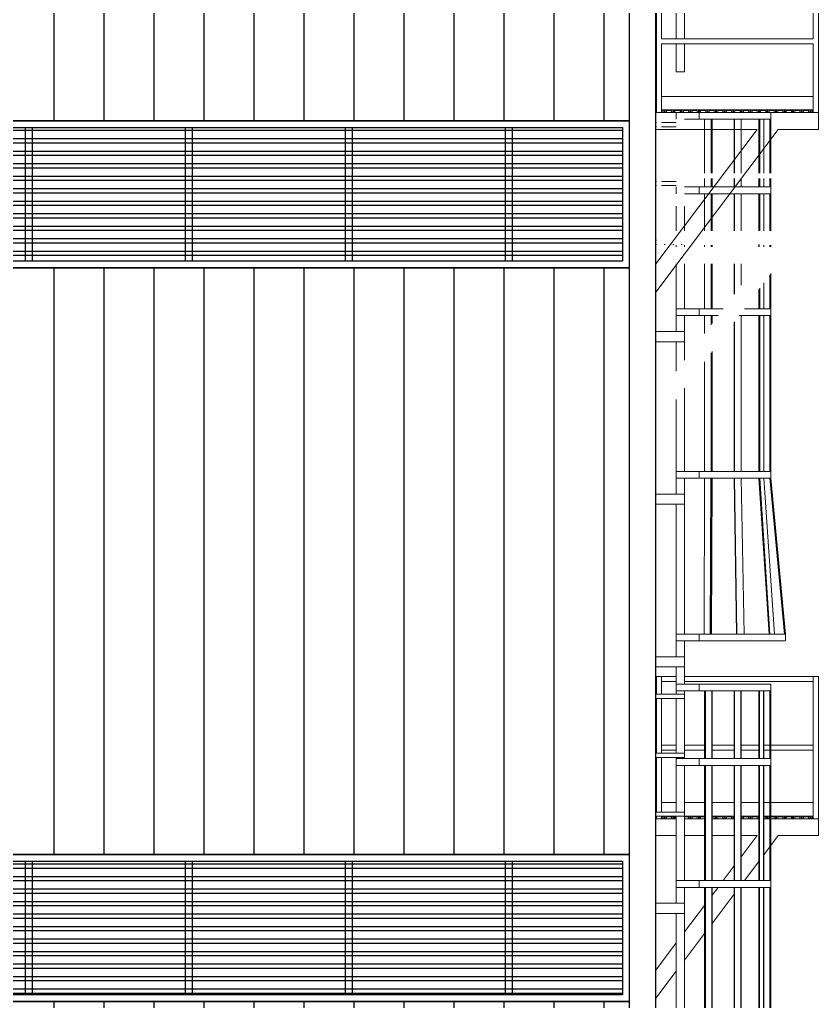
# Model space of a CAD drawing. Header units: inches. Extents: x 315041 to 662841, y -45540 to -35018.
# Drawn here: x 332387.4 to 332447.2, y -35823.4 to -35749.8 of the extents above; entities that cross this region are included whole.
import ezdxf

# ---------------------------------------------------------------- set-up
doc = ezdxf.new("R2010")
doc.units = ezdxf.units.IN
doc.header["$MEASUREMENT"] = 0
doc.layers.add('AZNB-BN-TL-A- X- POWDER SECTION 1 2 3$0$Q-SPCQ', color=91, linetype='Continuous', lineweight=9)
doc.layers.add('AZNB-BN-TL-A- X- POWDER SECTION 1 2 3$0$TL- LOUVER', color=40, linetype='Continuous', lineweight=15)
doc.layers.add('flashing', color=6, linetype='Continuous')
doc.layers.add('ROOFING', color=4, linetype='Continuous')
pattern_1 = [(90, (7587.43, 1639.9074), (-3.75, 7e-16), [])]

# ---------------------------------------------------------------- blocks, each defined once
blk = doc.blocks.new('AZNB-BN-TL-A- X- POWDER SECTION 1 2 3$0$Ladder-Precision_Ladders-Fixed_Ladder_With_Cage_and_Rest_Platform - Fixed Ladder With Cage_ Walk-Thru _ Rest Platform-3366971-Section 59')
at = {"layer": 'AZNB-BN-TL-A- X- POWDER SECTION 1 2 3$0$Q-SPCQ', "color": 8}
for p, q in [((107576.9, 14198.5), (107749.7, 14198.5)), ((107576.9, 14147.7), (107576.9, 14198.5)), ((107749.7, 14147.7), (107576.9, 14147.7)), ((107577.9, 14122.3), (107577.9, 14147.7)), ((107640.4, 14122.3), (107640.4, 14147.7)), ((107749.7, 14198.5), (108287.1, 14198.5)), ((107749.7, 14147.7), (107749.7, 14198.5)), ((107796.5, 14147.7), (107749.7, 14147.7)), ((107790.3, 13639.7), (107790.3, 14147.7)), ((107792, 14147.7), (107792, 13639.7)), ((107796.9, 14147.7), (107808, 14147.7)), ((107796.9, 14147.7), (107796.9, 13639.7)), ((107812.7, 14147.7), (107808, 14147.7)), ((107812.7, 14147.7), (107845.8, 14147.7)), ((108015.5, 14147.7), (107845.5, 14147.7)), ((107845.8, 13639.7), (107845.8, 14147.7)), ((107847.4, 14147.7), (107847.4, 13639.7)), ((108013.1, 13639.7), (108013.1, 14147.7)), ((108015.3, 14147.7), (108063.7, 14147.7)), ((108015.3, 14147.7), (108015.3, 13639.7)), ((108063.7, 13639.7), (108063.7, 14147.7)), ((108201.9, 14147.7), (108063.8, 14147.7)), ((108064, 14147.7), (108064, 13639.7)), ((108196.8, 13639.7), (108196.8, 14147.7)), ((108200.8, 14147.7), (108202, 14147.7)), ((108202, 14147.7), (108217.7, 14147.7)), ((108202, 14147.7), (108202, 13639.7)), ((108219.1, 14147.7), (108217.8, 14147.7)), ((108219.2, 14147.7), (108231.9, 14147.7)), ((108231.9, 13639.7), (108231.9, 14147.7)), ((108287.1, 14147.7), (108233.1, 14147.7)), ((108235.6, 14147.7), (108235.6, 13639.7)), ((108280.8, 13639.7), (108280.8, 14147.7)), ((108287.2, 14147.7), (108288.6, 14147.7)), ((108287.2, 14147.7), (108287.2, 13639.7)), ((108288.5, 14147.7), (108288.5, 14198.5)), ((108288.6, 13639.7), (108288.6, 14147.7)), ((107640.4, 14122.3), (107424.5, 14122.3)), ((107424.5, 14090.5), (107640.4, 14090.5)), ((107577.9, 13680.9), (107577.9, 14090.5)), ((107640.4, 14090.5), (107640.4, 14122.3)), ((107640.4, 13680.9), (107640.4, 14090.5)), ((107640.4, 13680.9), (107424.5, 13680.9)), ((107424.5, 13649.2), (107640.4, 13649.2)), ((107576.9, 13639.7), (107749.7, 13639.7)), ((107576.9, 13588.9), (107576.9, 13639.7)), ((107577.9, 13639.7), (107577.9, 13649.2)), ((107640.4, 13649.2), (107640.4, 13680.9)), ((107640.4, 13639.7), (107640.4, 13649.2)), ((107749.7, 13639.7), (107796.5, 13639.7)), ((107749.7, 13588.9), (107749.7, 13639.7)), ((107808, 13639.7), (107796.9, 13639.7)), ((107808, 13639.7), (107812.7, 13639.7)), ((107845.8, 13639.7), (107812.7, 13639.7)), ((107845.5, 13639.7), (108015.5, 13639.7)), ((108063.7, 13639.7), (108015.3, 13639.7)), ((108063.8, 13639.7), (108201.9, 13639.7)), ((108202, 13639.7), (108200.8, 13639.7)), ((108217.7, 13639.7), (108202, 13639.7)), ((108217.8, 13639.7), (108219.1, 13639.7)), ((108231.9, 13639.7), (108219.2, 13639.7)), ((108233.1, 13639.7), (108287.1, 13639.7)), ((108288.6, 13639.7), (108287.2, 13639.7)), ((108288.5, 13588.9), (108288.5, 13639.7)), ((107749.7, 13588.9), (107576.9, 13588.9)), ((107577.9, 13239.6), (107577.9, 13588.9)), ((107640.4, 13239.6), (107640.4, 13588.9)), ((107796.5, 13588.9), (107749.7, 13588.9)), ((107790.3, 12725.3), (107790.3, 13588.9)), ((107792, 13588.9), (107792, 12725.3)), ((107796.9, 13588.9), (107808, 13588.9)), ((107796.9, 13588.9), (107796.9, 12725.3)), ((107812.7, 13588.9), (107808, 13588.9)), ((107812.7, 13588.9), (107845.8, 13588.9)), ((108015.5, 13588.9), (107845.5, 13588.9)), ((107845.8, 12725.3), (107845.8, 13588.9)), ((107847.4, 13588.9), (107847.4, 12725.3)), ((108013.1, 12725.3), (108013.1, 13588.9)), ((108015.3, 13588.9), (108063.7, 13588.9)), ((108015.3, 13588.9), (108015.3, 12725.3)), ((108063.7, 12725.3), (108063.7, 13588.9)), ((108201.9, 13588.9), (108063.8, 13588.9)), ((108064, 13588.9), (108064, 12725.3)), ((108196.8, 12725.3), (108196.8, 13588.9)), ((108200.8, 13588.9), (108202, 13588.9)), ((108202, 13588.9), (108217.7, 13588.9)), ((108202, 13588.9), (108202, 12725.3)), ((108219.1, 13588.9), (108217.8, 13588.9)), ((108219.2, 13588.9), (108231.9, 13588.9)), ((108231.9, 12725.3), (108231.9, 13588.9)), ((108287.1, 13588.9), (108233.1, 13588.9)), ((108235.6, 13588.9), (108235.6, 12725.3)), ((108280.8, 12725.3), (108280.8, 13588.9)), ((108287.2, 13588.9), (108288.6, 13588.9)), ((108287.2, 13588.9), (108287.2, 12725.3)), ((108288.6, 12725.3), (108288.6, 13588.9)), ((107640.4, 13239.6), (107424.5, 13239.6)), ((107424.5, 13207.9), (107640.4, 13207.9)), ((107577.9, 12725.3), (107577.9, 13207.9)), ((107640.4, 13207.9), (107640.4, 13239.6)), ((107640.4, 12725.3), (107640.4, 13207.9)), ((107576.9, 12725.3), (107749.7, 12725.3)), ((107576.9, 12674.5), (107576.9, 12725.3)), ((107749.7, 12674.5), (107576.9, 12674.5)), ((107577.9, 12555.5), (107577.9, 12674.5)), ((107640.4, 12555.5), (107640.4, 12674.5)), ((107749.7, 12725.3), (107796.5, 12725.3)), ((107749.7, 12674.5), (107749.7, 12725.3)), ((107796.5, 12674.5), (107749.7, 12674.5)), ((107790.3, 11506.1), (107790.3, 12674.5)), ((107792, 12674.5), (107792, 11506.1)), ((107808, 12725.3), (107796.9, 12725.3)), ((107796.9, 12674.5), (107808, 12674.5)), ((107796.9, 12674.5), (107796.9, 11506.1)), ((107808, 12725.3), (107812.7, 12725.3)), ((107812.7, 12674.5), (107808, 12674.5)), ((107845.8, 12725.3), (107812.7, 12725.3)), ((107812.7, 12674.5), (107845.8, 12674.5)), ((107845.5, 12725.3), (108015.5, 12725.3)), ((108015.5, 12674.5), (107845.5, 12674.5)), ((107845.8, 11506.1), (107845.8, 12674.5)), ((107847.4, 12674.5), (107847.4, 11506.1)), ((108013.1, 11506.1), (108013.1, 12674.5)), ((108063.7, 12725.3), (108015.3, 12725.3)), ((108015.3, 12674.5), (108063.7, 12674.5)), ((108015.3, 12674.5), (108015.3, 11506.1)), ((108063.7, 11506.1), (108063.7, 12674.5)), ((108063.8, 12725.3), (108201.9, 12725.3)), ((108201.9, 12674.5), (108063.8, 12674.5)), ((108064, 12674.5), (108064, 11506.1)), ((108196.8, 11506.1), (108196.8, 12674.5)), ((108202, 12725.3), (108200.8, 12725.3)), ((108200.8, 12674.5), (108202, 12674.5)), ((108217.7, 12725.3), (108202, 12725.3)), ((108202, 12674.5), (108217.7, 12674.5)), ((108202, 12674.5), (108202, 11506.1)), ((108217.8, 12725.3), (108219.1, 12725.3)), ((108219.1, 12674.5), (108217.8, 12674.5)), ((108231.9, 12725.3), (108219.2, 12725.3)), ((108219.2, 12674.5), (108231.9, 12674.5)), ((108231.9, 11506.1), (108231.9, 12674.5)), ((108233.1, 12725.3), (108287.1, 12725.3)), ((108287.1, 12674.5), (108233.1, 12674.5)), ((108235.6, 12674.5), (108235.6, 11506.1)), ((108280.8, 11506.1), (108280.8, 12674.5)), ((108288.6, 12725.3), (108287.2, 12725.3)), ((108287.2, 12674.5), (108288.6, 12674.5)), ((108287.2, 12674.5), (108287.2, 11506.1)), ((108288.5, 12674.5), (108288.5, 12725.3)), ((108288.6, 11506.1), (108288.6, 12674.5)), ((107424.5, 12555.5), (107640.4, 12555.5)), ((107640.4, 12479.3), (107640.4, 12555.5)), ((107640.4, 12479.3), (107424.5, 12479.3)), ((107577.9, 11506.1), (107577.9, 12479.3)), ((107640.4, 11506.1), (107640.4, 12479.3)), ((107576.9, 11506.1), (107749.7, 11506.1)), ((107576.9, 11455.3), (107576.9, 11506.1)), ((107749.7, 11506.1), (107796.5, 11506.1)), ((107749.7, 11455.3), (107749.7, 11506.1)), ((107808, 11506.1), (107796.9, 11506.1)), ((107808, 11506.1), (107812.7, 11506.1)), ((107845.8, 11506.1), (107812.7, 11506.1)), ((107845.5, 11506.1), (108015.5, 11506.1)), ((108063.7, 11506.1), (108015.3, 11506.1)), ((108063.8, 11506.1), (108201.9, 11506.1)), ((108202, 11506.1), (108200.8, 11506.1)), ((108217.7, 11506.1), (108202, 11506.1)), ((108217.8, 11506.1), (108219.1, 11506.1)), ((108231.9, 11506.1), (108219.2, 11506.1)), ((108233.1, 11506.1), (108287.1, 11506.1)), ((108288.6, 11506.1), (108287.2, 11506.1)), ((108288.5, 11455.3), (108288.5, 11506.1)), ((107749.7, 11455.3), (107576.9, 11455.3)), ((107577.9, 11336.3), (107577.9, 11455.3)), ((107640.4, 11336.3), (107640.4, 11455.3)), ((107796.5, 11455.3), (107749.7, 11455.3)), ((107788, 10286.8), (107790.3, 11455.3)), ((107792, 11455.3), (107789.7, 10286.8)), ((107794.4, 10286.8), (107796.9, 11455.3)), ((107796.9, 11455.3), (107804.5, 11455.3)), ((107813.4, 11455.3), (107804.4, 11455.3)), ((107813.5, 11455.3), (107845.8, 11455.3)), ((107840.9, 10286.8), (107845.8, 11455.3)), ((107842.7, 10286.8), (107847.4, 11455.3)), ((108015.5, 11455.3), (107845.5, 11455.3)), ((108031.4, 10286.8), (108013.1, 11455.3)), ((108033.9, 10286.8), (108015.3, 11455.3)), ((108015.3, 11455.3), (108063.7, 11455.3)), ((108063.7, 11455.3), (108087.1, 10286.8)), ((108201.9, 11455.3), (108063.8, 11455.3)), ((108087.9, 10286.8), (108064, 11455.3)), ((108273.8, 10286.8), (108196.8, 11455.3)), ((108200.8, 11455.3), (108202, 11455.3)), ((108202, 11455.3), (108217.7, 11455.3)), ((108279.3, 10286.8), (108202, 11455.3)), ((108219.1, 11455.3), (108217.8, 11455.3)), ((108219.2, 11455.3), (108231.9, 11455.3)), ((108231.9, 11455.3), (108313, 10286.8)), ((108287.1, 11455.3), (108233.1, 11455.3)), ((108316.1, 10286.8), (108235.7, 11455.3)), ((108388.9, 10286.8), (108280.7, 11455.3)), ((108287.2, 11455.3), (108288.6, 11455.3)), ((108394.9, 10286.8), (108287.2, 11455.3)), ((108288.6, 11455.3), (108396.5, 10286.8)), ((107424.5, 11336.3), (107640.4, 11336.3)), ((107640.4, 11260.1), (107640.4, 11336.3)), ((107640.4, 11260.1), (107424.5, 11260.1)), ((107577.9, 10286.8), (107577.9, 11260.1)), ((107640.4, 10286.8), (107640.4, 11260.1)), ((108029.1, 10432.9), (108031.3, 10286.8)), ((107576.9, 10286.8), (107749.1, 10286.8)), ((107576.9, 10236.1), (107576.9, 10286.8)), ((107749.1, 10236.1), (107576.9, 10236.1)), ((107577.9, 10117.1), (107577.9, 10236.1)), ((107640.4, 10117.1), (107640.4, 10236.1)), ((107749.1, 10286.8), (107793.8, 10286.8)), ((107749.1, 10236.1), (107749.1, 10286.8)), ((108394.9, 10236.1), (107749.1, 10236.1)), ((107807.3, 10286.8), (107794.4, 10286.8)), ((107807.3, 10286.8), (107811.8, 10286.8)), ((107840.9, 10286.8), (107811.8, 10286.8)), ((107840.3, 10286.8), (108034, 10286.8)), ((108087.1, 10286.8), (108033.9, 10286.8)), ((108087.2, 10286.8), (108279.7, 10286.8)), ((108313, 10286.8), (108279.3, 10286.8)), ((108313.7, 10286.8), (108394.9, 10286.8)), ((108396.5, 10286.8), (108394.9, 10286.8)), ((108396.5, 10236.1), (108396.5, 10286.8)), ((107424.5, 10117.1), (107640.4, 10117.1)), ((107640.4, 10040.9), (107640.4, 10117.1)), ((107640.4, 10040.9), (107424.5, 10040.9)), ((107577.9, 9969.9), (107577.9, 10040.9)), ((107640.4, 9969.9), (107640.4, 10040.9)), ((107430.9, 9969.9), (108643.7, 9969.9)), ((107430.9, 9969.9), (107430.9, 8903.1)), ((108643.7, 9969.9), (108643.7, 8903.1)), ((107469, 9931.8), (108605.6, 9931.8)), ((107469, 9455.5), (107469, 9931.8)), ((107577.9, 9455.5), (107577.9, 9931.8)), ((107640.4, 9455.5), (107640.4, 9931.8)), ((108605.6, 9455.5), (108605.6, 9931.8)), ((108605.6, 9455.5), (107469, 9455.5)), ((107469, 9417.4), (108605.6, 9417.4)), ((107469, 8903.1), (107469, 9417.4)), ((107577.9, 9207.9), (107577.9, 9417.4)), ((107640.4, 9207.9), (107640.4, 9417.4)), ((108605.6, 8903.1), (108605.6, 9417.4)), ((107640.4, 9207.9), (107577.9, 9207.9)), ((108605.6, 9023.7), (107469, 9023.7)), ((107469, 8922.1), (107495.1, 8922.1)), ((107469, 8917.3), (107478.5, 8917.3)), ((107478.5, 8917.3), (107478.5, 8903.1)), ((107488, 8903.1), (107488, 8922.1)), ((107552.2, 8922.1), (107495.1, 8922.1)), ((107495.1, 8922.1), (107495.1, 8903.1)), ((107504.6, 8903.1), (107504.6, 8917.3)), ((107504.6, 8917.3), (107542.7, 8917.3)), ((107542.7, 8917.3), (107542.7, 8903.1)), ((107552.2, 8903.1), (107552.2, 8922.1)), ((107552.2, 8922.1), (107559.3, 8922.1)), ((107616.4, 8922.1), (107559.3, 8922.1)), ((107559.3, 8922.1), (107559.3, 8903.1)), ((107568.8, 8903.1), (107568.8, 8917.3)), ((107568.8, 8917.3), (107606.9, 8917.3)), ((107606.9, 8917.3), (107606.9, 8903.1)), ((107616.4, 8903.1), (107616.4, 8922.1)), ((107616.4, 8922.1), (107623.5, 8922.1)), ((107680.7, 8922.1), (107623.5, 8922.1)), ((107623.5, 8922.1), (107623.5, 8903.1)), ((107633, 8903.1), (107633, 8917.3)), ((107633, 8917.3), (107671.1, 8917.3)), ((107671.1, 8917.3), (107671.1, 8903.1)), ((107680.7, 8903.1), (107680.7, 8922.1)), ((107680.7, 8922.1), (107687.7, 8922.1)), ((107744.9, 8922.1), (107687.7, 8922.1)), ((107687.7, 8922.1), (107687.7, 8903.1)), ((107697.2, 8903.1), (107697.2, 8917.3)), ((107697.2, 8917.3), (107735.3, 8917.3)), ((107735.3, 8917.3), (107735.3, 8903.1)), ((107744.9, 8903.1), (107744.9, 8922.1)), ((107744.9, 8922.1), (107751.9, 8922.1)), ((107809.1, 8922.1), (107751.9, 8922.1)), ((107751.9, 8922.1), (107751.9, 8903.1)), ((107761.4, 8903.1), (107761.4, 8917.3)), ((107761.4, 8917.3), (107799.5, 8917.3)), ((107799.5, 8917.3), (107799.5, 8903.1)), ((107809.1, 8903.1), (107809.1, 8922.1)), ((107809.1, 8922.1), (107816.1, 8922.1)), ((107873.3, 8922.1), (107816.1, 8922.1)), ((107816.1, 8922.1), (107816.1, 8903.1)), ((107825.6, 8903.1), (107825.6, 8917.3)), ((107825.6, 8917.3), (107863.7, 8917.3)), ((107863.7, 8917.3), (107863.7, 8903.1)), ((107873.3, 8903.1), (107873.3, 8922.1)), ((107873.3, 8922.1), (107880.3, 8922.1)), ((107937.5, 8922.1), (107880.3, 8922.1)), ((107880.3, 8922.1), (107880.3, 8903.1)), ((107889.8, 8903.1), (107889.8, 8917.3)), ((107889.8, 8917.3), (107927.9, 8917.3)), ((107927.9, 8917.3), (107927.9, 8903.1)), ((107937.5, 8903.1), (107937.5, 8922.1)), ((107937.5, 8922.1), (107944.5, 8922.1)), ((108001.7, 8922.1), (107944.5, 8922.1)), ((107944.5, 8922.1), (107944.5, 8903.1)), ((107954.1, 8903.1), (107954.1, 8917.3)), ((107954.1, 8917.3), (107992.2, 8917.3)), ((107992.2, 8917.3), (107992.2, 8903.1)), ((108001.7, 8903.1), (108001.7, 8922.1)), ((108001.7, 8922.1), (108008.7, 8922.1)), ((108065.9, 8922.1), (108008.7, 8922.1)), ((108008.7, 8922.1), (108008.7, 8903.1)), ((108018.3, 8903.1), (108018.3, 8917.3)), ((108018.3, 8917.3), (108056.4, 8917.3)), ((108056.4, 8917.3), (108056.4, 8903.1)), ((108065.9, 8903.1), (108065.9, 8922.1)), ((108065.9, 8922.1), (108072.9, 8922.1)), ((108130.1, 8922.1), (108072.9, 8922.1)), ((108072.9, 8922.1), (108072.9, 8903.1)), ((108082.5, 8903.1), (108082.5, 8917.3)), ((108082.5, 8917.3), (108120.6, 8917.3)), ((108120.6, 8917.3), (108120.6, 8903.1)), ((108130.1, 8903.1), (108130.1, 8922.1)), ((108130.1, 8922.1), (108137.1, 8922.1)), ((108194.3, 8922.1), (108137.1, 8922.1)), ((108137.1, 8922.1), (108137.1, 8903.1)), ((108146.7, 8903.1), (108146.7, 8917.3)), ((108146.7, 8917.3), (108184.8, 8917.3)), ((108184.8, 8917.3), (108184.8, 8903.1)), ((108194.3, 8903.1), (108194.3, 8922.1)), ((108194.3, 8922.1), (108201.4, 8922.1)), ((108258.5, 8922.1), (108201.4, 8922.1)), ((108201.4, 8922.1), (108201.4, 8903.1)), ((108210.9, 8903.1), (108210.9, 8917.3)), ((108210.9, 8917.3), (108249, 8917.3)), ((108249, 8917.3), (108249, 8903.1)), ((108258.5, 8903.1), (108258.5, 8922.1)), ((108258.5, 8922.1), (108265.6, 8922.1)), ((108322.7, 8922.1), (108265.6, 8922.1)), ((108265.6, 8922.1), (108265.6, 8903.1)), ((108275.1, 8903.1), (108275.1, 8917.3)), ((108275.1, 8917.3), (108313.2, 8917.3)), ((108313.2, 8917.3), (108313.2, 8903.1)), ((108322.7, 8903.1), (108322.7, 8922.1)), ((108322.7, 8922.1), (108329.8, 8922.1)), ((108386.9, 8922.1), (108329.8, 8922.1)), ((108329.8, 8922.1), (108329.8, 8903.1)), ((108339.3, 8903.1), (108339.3, 8917.3)), ((108339.3, 8917.3), (108377.4, 8917.3)), ((108377.4, 8917.3), (108377.4, 8903.1)), ((108386.9, 8903.1), (108386.9, 8922.1)), ((108386.9, 8922.1), (108394, 8922.1)), ((108451.1, 8922.1), (108394, 8922.1)), ((108394, 8922.1), (108394, 8903.1)), ((108403.5, 8903.1), (108403.5, 8917.3)), ((108403.5, 8917.3), (108441.6, 8917.3)), ((108441.6, 8917.3), (108441.6, 8903.1)), ((108451.1, 8903.1), (108451.1, 8922.1)), ((108451.1, 8922.1), (108458.2, 8922.1)), ((108515.3, 8922.1), (108458.2, 8922.1)), ((108458.2, 8922.1), (108458.2, 8903.1)), ((108467.7, 8903.1), (108467.7, 8917.3)), ((108467.7, 8917.3), (108505.8, 8917.3)), ((108505.8, 8917.3), (108505.8, 8903.1)), ((108515.3, 8903.1), (108515.3, 8922.1)), ((108515.3, 8922.1), (108522.4, 8922.1)), ((108579.5, 8922.1), (108522.4, 8922.1)), ((108522.4, 8922.1), (108522.4, 8903.1)), ((108531.9, 8903.1), (108531.9, 8917.3)), ((108531.9, 8917.3), (108570, 8917.3)), ((108570, 8917.3), (108570, 8903.1)), ((108579.5, 8903.1), (108579.5, 8922.1)), ((108579.5, 8922.1), (108605.6, 8922.1)), ((108586.6, 8922.1), (108586.6, 8903.1)), ((108596.1, 8903.1), (108596.1, 8917.3)), ((108596.1, 8917.3), (108605.6, 8917.3)), ((108643.7, 8903.1), (107424.5, 8903.1)), ((107469, 8903.1), (107430.9, 8903.1)), ((107495.1, 8903.1), (107504.6, 8903.1)), ((107542.7, 8903.1), (107552.2, 8903.1)), ((107559.3, 8903.1), (107568.8, 8903.1)), ((107606.9, 8903.1), (107616.4, 8903.1)), ((107623.5, 8903.1), (107633, 8903.1)), ((107671.1, 8903.1), (107680.7, 8903.1)), ((107687.7, 8903.1), (107697.2, 8903.1)), ((107735.3, 8903.1), (107744.9, 8903.1)), ((107751.9, 8903.1), (107761.4, 8903.1)), ((107799.5, 8903.1), (107809.1, 8903.1)), ((107816.1, 8903.1), (107825.6, 8903.1)), ((107863.7, 8903.1), (107873.3, 8903.1)), ((107880.3, 8903.1), (107889.8, 8903.1)), ((107927.9, 8903.1), (107937.5, 8903.1)), ((107944.5, 8903.1), (107954.1, 8903.1)), ((107992.2, 8903.1), (108001.7, 8903.1)), ((108008.7, 8903.1), (108018.3, 8903.1)), ((108056.4, 8903.1), (108065.9, 8903.1)), ((108072.9, 8903.1), (108082.5, 8903.1)), ((108120.6, 8903.1), (108130.1, 8903.1)), ((108137.1, 8903.1), (108146.7, 8903.1)), ((108184.8, 8903.1), (108194.3, 8903.1)), ((108201.4, 8903.1), (108210.9, 8903.1)), ((108249, 8903.1), (108258.5, 8903.1)), ((108265.6, 8903.1), (108275.1, 8903.1)), ((108313.2, 8903.1), (108322.7, 8903.1)), ((108329.8, 8903.1), (108339.3, 8903.1)), ((108377.4, 8903.1), (108386.9, 8903.1)), ((108394, 8903.1), (108403.5, 8903.1)), ((108441.6, 8903.1), (108451.1, 8903.1)), ((108458.2, 8903.1), (108467.7, 8903.1)), ((108505.8, 8903.1), (108515.3, 8903.1)), ((108522.4, 8903.1), (108531.9, 8903.1)), ((108570, 8903.1), (108579.5, 8903.1)), ((108643.7, 8903.1), (108605.6, 8903.1)), ((108643.7, 8776.1), (108643.7, 8903.1)), ((107424.5, 8776.1), (108184.2, 8776.1)), ((108184.2, 8776.1), (107424.5, 7767.9)), ((107424.5, 7556.9), (108343.3, 8776.1)), ((108343.3, 8776.1), (108643.7, 8776.1))]:
    blk.add_line(p, q, dxfattribs=at)
blk = doc.blocks.new('AZNB-BN-TL-A- X- POWDER SECTION 1 2 3$0$Ladder-Precision_Ladders-Fixed_Ladder_With_Cage_and_Rest_Platform - Fixed Ladder With Cage_ Walk-Thru _ Rest Platform-3367828-Section 59')
at = {"layer": 'AZNB-BN-TL-A- X- POWDER SECTION 1 2 3$0$Q-SPCQ', "color": 8}
for p, q in [((107576.9, 18484.8), (107576.9, 18434)), ((107640.4, 18484.8), (107749.7, 18484.8)), ((107749.7, 18484.8), (108287.1, 18484.8)), ((107749.7, 18434), (107749.7, 18484.8)), ((108288.5, 18434), (108288.5, 18484.8)), ((107430.9, 18408.6), (107424.5, 18408.6)), ((107577.9, 18408.6), (107469, 18408.6)), ((107749.7, 18434), (107640.4, 18434)), ((107789.9, 18434), (107749.7, 18434)), ((107790.3, 18434), (107808.7, 18434)), ((107790.3, 18434), (107790.3, 18028.2)), ((107810.5, 18434), (107808.7, 18434)), ((107811.5, 18434), (107839.1, 18434)), ((108016.2, 18434), (107838.8, 18434)), ((107839.1, 18028.2), (107839.1, 18434)), ((107840.7, 18434), (107840.7, 18028.2)), ((107847.4, 18028.2), (107847.4, 18434)), ((108013.1, 18434), (108013.1, 18028.2)), ((108013.8, 18028.2), (108013.8, 18434)), ((108016, 18434), (108064, 18434)), ((108016, 18434), (108016, 18028.2)), ((108064, 18028.2), (108064, 18434)), ((108207.2, 18434), (108064.1, 18434)), ((108196.8, 18434), (108196.8, 18028.2)), ((108201, 18028.2), (108201, 18434)), ((108206.2, 18434), (108218.9, 18434)), ((108206.2, 18434), (108206.2, 18028.2)), ((108219.2, 18434), (108235.6, 18434)), ((108235.6, 18028.2), (108235.6, 18434)), ((108287.1, 18434), (108236.8, 18434)), ((108280.8, 18434), (108280.8, 18028.2)), ((108281.7, 18028.2), (108281.7, 18434)), ((108288.1, 18434), (108288.6, 18434)), ((108288.1, 18434), (108288.1, 18028.2)), ((108288.6, 18028.2), (108288.6, 18434)), ((107424.5, 18376.9), (107430.9, 18376.9)), ((107469, 18376.9), (107577.9, 18376.9)), ((107430.9, 17967.3), (107424.5, 17967.3)), ((107577.9, 17967.3), (107469, 17967.3)), ((107790.3, 17990.1), (107790.3, 17926)), ((107839.1, 17926), (107839.1, 17990.1)), ((107840.7, 17990.1), (107840.7, 17926)), ((107847.4, 17926), (107847.4, 17990.1)), ((108013.1, 17990.1), (108013.1, 17926)), ((108013.8, 17926), (108013.8, 17990.1)), ((108016, 17990.1), (108016, 17926)), ((108064, 17926), (108064, 17990.1)), ((108196.8, 17990.1), (108196.8, 17926)), ((108201, 17926), (108201, 17990.1)), ((108206.2, 17990.1), (108206.2, 17926)), ((108235.6, 17926), (108235.6, 17990.1)), ((108280.8, 17990.1), (108280.8, 17926)), ((108281.7, 17926), (108281.7, 17990.1)), ((108288.1, 17990.1), (108288.1, 17926)), ((108288.6, 17926), (108288.6, 17990.1)), ((107424.5, 17935.5), (107430.9, 17935.5)), ((107469, 17935.5), (107577.9, 17935.5)), ((107576.9, 17926), (107576.9, 17875.2)), ((107640.4, 17926), (107749.7, 17926)), ((107749.7, 17926), (107789.9, 17926)), ((107749.7, 17875.2), (107749.7, 17926)), ((107808.7, 17926), (107790.3, 17926)), ((107808.7, 17926), (107810.5, 17926)), ((107839.1, 17926), (107811.5, 17926)), ((107838.8, 17926), (108016.2, 17926)), ((108064, 17926), (108016, 17926)), ((108064.1, 17926), (108207.2, 17926)), ((108218.9, 17926), (108206.2, 17926)), ((108235.6, 17926), (108219.2, 17926)), ((108236.8, 17926), (108287.1, 17926)), ((108288.6, 17926), (108288.1, 17926)), ((108288.5, 17875.2), (108288.5, 17926)), ((107749.7, 17875.2), (107640.4, 17875.2)), ((107789.9, 17875.2), (107749.7, 17875.2)), ((107790.3, 17875.2), (107808.7, 17875.2)), ((107790.3, 17875.2), (107790.3, 17596.4)), ((107810.5, 17875.2), (107808.7, 17875.2)), ((107811.5, 17875.2), (107839.1, 17875.2)), ((108016.2, 17875.2), (107838.8, 17875.2)), ((107839.1, 17596.4), (107839.1, 17875.2)), ((107840.7, 17875.2), (107840.7, 17596.4)), ((107847.4, 17596.4), (107847.4, 17875.2)), ((108013.1, 17875.2), (108013.1, 17596.4)), ((108013.8, 17596.4), (108013.8, 17875.2)), ((108016, 17875.2), (108064, 17875.2)), ((108016, 17875.2), (108016, 17596.4)), ((108064, 17596.4), (108064, 17875.2)), ((108207.2, 17875.2), (108064.1, 17875.2)), ((108196.8, 17875.2), (108196.8, 17596.4)), ((108201, 17596.4), (108201, 17875.2)), ((108206.2, 17875.2), (108218.9, 17875.2)), ((108206.2, 17875.2), (108206.2, 17596.4)), ((108219.2, 17875.2), (108235.6, 17875.2)), ((108235.6, 17596.4), (108235.6, 17875.2)), ((108287.1, 17875.2), (108236.8, 17875.2)), ((108280.8, 17875.2), (108280.8, 17596.4)), ((108281.7, 17596.4), (108281.7, 17875.2)), ((108288.1, 17875.2), (108288.6, 17875.2)), ((108288.1, 17875.2), (108288.1, 17596.4)), ((108288.6, 17596.4), (108288.6, 17875.2)), ((107577.9, 17780.6), (107577.9, 17596.4)), ((107640.4, 17780.6), (107640.4, 17596.4)), ((107430.9, 17526), (107424.5, 17526)), ((107424.5, 17494.2), (107430.9, 17494.2)), ((107488, 17494.2), (107495.1, 17494.2)), ((107552.2, 17494.2), (107559.3, 17494.2)), ((107577.9, 17490), (107577.9, 17475.8)), ((107616.4, 17494.2), (107623.5, 17494.2)), ((107640.4, 17490), (107640.4, 17475.8)), ((107790.3, 17490), (107790.3, 17475.8)), ((107839.1, 17475.8), (107839.1, 17490)), ((107840.7, 17490), (107840.7, 17475.8)), ((107847.4, 17475.8), (107847.4, 17490)), ((108196.8, 17494.8), (108196.8, 17475.8)), ((108201, 17475.8), (108201, 17494.8)), ((108235.6, 17475.8), (108235.6, 17490)), ((108280.8, 17490), (108280.8, 17475.8)), ((108281.7, 17475.8), (108281.7, 17490)), ((108288.1, 17490), (108288.1, 17475.8)), ((108288.6, 17475.8), (108288.6, 17490)), ((107577.9, 17348.8), (107577.9, 17011.6)), ((107640.4, 17348.8), (107640.4, 17011.6)), ((107790.3, 17348.8), (107790.3, 17011.6)), ((107839.1, 17011.6), (107839.1, 17348.8)), ((107840.7, 17348.8), (107840.7, 17011.6)), ((107847.4, 17011.6), (107847.4, 17348.8)), ((108013.1, 17348.8), (108013.1, 17121.6)), ((108013.8, 17122.6), (108013.8, 17348.8)), ((108016, 17348.8), (108016, 17125.4)), ((108064, 17189.2), (108064, 17348.8)), ((108280.8, 17265.8), (108280.8, 17011.6)), ((108281.7, 17011.6), (108281.7, 17267)), ((108288.1, 17275.6), (108288.1, 17011.6)), ((108288.6, 17011.6), (108288.6, 17276.2)), ((108196.8, 17154.3), (108196.8, 17011.6)), ((108201, 17011.6), (108201, 17160)), ((108206.2, 17166.9), (108206.2, 17011.6)), ((108235.6, 17011.6), (108235.6, 17205.8)), ((107576.9, 17011.6), (107749.7, 17011.6)), ((107576.9, 17011.6), (107576.9, 16960.8)), ((107749.7, 17011.6), (107789.9, 17011.6)), ((107749.7, 17011.6), (107749.7, 16960.8)), ((107808.7, 17011.6), (107790.3, 17011.6)), ((107808.7, 17011.6), (107810.5, 17011.6)), ((107839.1, 17011.6), (107811.5, 17011.6)), ((107838.8, 17011.6), (107930.2, 17011.6)), ((108089.9, 17011.6), (108207.2, 17011.6)), ((108218.9, 17011.6), (108206.2, 17011.6)), ((108235.6, 17011.6), (108219.2, 17011.6)), ((108236.8, 17011.6), (108287.1, 17011.6)), ((108288.6, 17011.6), (108288.1, 17011.6)), ((108288.5, 16960.8), (108288.5, 17011.6)), ((107749.7, 16960.8), (107576.9, 16960.8)), ((107577.9, 16960.8), (107577.9, 16841.8)), ((107640.4, 16960.8), (107640.4, 16841.8)), ((107789.9, 16960.8), (107749.7, 16960.8)), ((107790.3, 16960.8), (107808.7, 16960.8)), ((107790.3, 16960.8), (107790.3, 16826)), ((107810.5, 16960.8), (107808.7, 16960.8)), ((107811.5, 16960.8), (107839.1, 16960.8)), ((107891.9, 16960.8), (107838.8, 16960.8)), ((107839.1, 16890.7), (107839.1, 16960.8)), ((107840.7, 16960.8), (107840.7, 16892.9)), ((107847.4, 16901.8), (107847.4, 16960.8)), ((108051, 16960.8), (108064, 16960.8)), ((108064, 15792.4), (108064, 16960.8)), ((108207.2, 16960.8), (108064.1, 16960.8)), ((108196.8, 16960.8), (108196.8, 15792.4)), ((108201, 15792.4), (108201, 16960.8)), ((108206.2, 16960.8), (108218.9, 16960.8)), ((108206.2, 16960.8), (108206.2, 15792.4)), ((108219.2, 16960.8), (108235.6, 16960.8)), ((108235.6, 15792.4), (108235.6, 16960.8)), ((108287.1, 16960.8), (108236.8, 16960.8)), ((108280.8, 16960.8), (108280.8, 15792.4)), ((108281.7, 15792.4), (108281.7, 16960.8)), ((108288.1, 16960.8), (108288.6, 16960.8)), ((108288.1, 16960.8), (108288.1, 15792.4)), ((108288.6, 15792.4), (108288.6, 16960.8)), ((108013.1, 16910.6), (108013.1, 15792.4)), ((108013.8, 15792.4), (108013.8, 16911.6)), ((108016, 16914.4), (108016, 15792.4)), ((107424.5, 16841.8), (107640.4, 16841.8)), ((107640.4, 16765.6), (107640.4, 16841.8)), ((107640.4, 16765.6), (107424.5, 16765.6)), ((107577.9, 16765.6), (107577.9, 16544.1)), ((107640.4, 16765.6), (107640.4, 16627.1)), ((107839.1, 15792.4), (107839.1, 16679.6)), ((107840.7, 16681.9), (107840.7, 15792.4)), ((107847.4, 15792.4), (107847.4, 16690.8)), ((107790.3, 16615), (107790.3, 15792.4)), ((107640.4, 16416.1), (107640.4, 15792.4)), ((107577.9, 16333.1), (107577.9, 15792.4)), ((107576.9, 15792.4), (107749.7, 15792.4)), ((107576.9, 15792.4), (107576.9, 15741.6)), ((107749.7, 15792.4), (107789.9, 15792.4)), ((107749.7, 15792.4), (107749.7, 15741.6)), ((107808.7, 15792.4), (107790.3, 15792.4)), ((107808.7, 15792.4), (107810.5, 15792.4)), ((107839.1, 15792.4), (107811.5, 15792.4)), ((107838.8, 15792.4), (108016.2, 15792.4)), ((108064, 15792.4), (108016, 15792.4)), ((108064.1, 15792.4), (108207.2, 15792.4)), ((108218.9, 15792.4), (108206.2, 15792.4)), ((108235.6, 15792.4), (108219.2, 15792.4)), ((108236.8, 15792.4), (108287.1, 15792.4)), ((108288.6, 15792.4), (108288.1, 15792.4)), ((108288.5, 15741.6), (108288.5, 15792.4)), ((107749.7, 15741.6), (107576.9, 15741.6)), ((107577.9, 15741.6), (107577.9, 15622.6)), ((107640.4, 15741.6), (107640.4, 15622.6)), ((107789.9, 15741.6), (107749.7, 15741.6)), ((107790.3, 15741.6), (107788, 14573.2)), ((107790.3, 15741.6), (107808.8, 15741.6)), ((107810.5, 15741.6), (107808.8, 15741.6)), ((107811.4, 15741.6), (107838.8, 15741.6)), ((107838.8, 15741.6), (107833.8, 14573.2)), ((107840.7, 15741.6), (107835.9, 14573.2)), ((108016, 15741.6), (107838.9, 15741.6)), ((107847.4, 15741.6), (107842.7, 14573.2)), ((108013.1, 15741.6), (108028.3, 14770.8)), ((108031.3, 14573.2), (108013.8, 15741.6)), ((108016, 15741.6), (108064, 15741.6)), ((108016, 15741.6), (108033.5, 14573.2)), ((108064, 15741.6), (108087.9, 14573.2)), ((108207, 15741.6), (108064.1, 15741.6)), ((108196.8, 15741.6), (108273.8, 14573.2)), ((108274, 14573.2), (108201.3, 15741.6)), ((108206.1, 15741.6), (108218.4, 15741.6)), ((108206.1, 15741.6), (108279.4, 14573.2)), ((108219.1, 15741.6), (108217.8, 15741.6)), ((108219.2, 15741.6), (108235.7, 15741.6)), ((108235.7, 15741.6), (108316.1, 14573.2)), ((108287.1, 15741.6), (108237, 15741.6)), ((108280.7, 15741.6), (108388.9, 14573.2)), ((108281.6, 15741.6), (108388.9, 14573.2)), ((108288.1, 15741.6), (108288.6, 15741.6)), ((108395.8, 14573.2), (108288.1, 15741.6)), ((108288.6, 15741.6), (108396.5, 14573.2)), ((107424.5, 15622.6), (107640.4, 15622.6)), ((107640.4, 15546.4), (107640.4, 15622.6)), ((107640.4, 15546.4), (107424.5, 15546.4)), ((107577.9, 15546.4), (107577.9, 14573.2)), ((107640.4, 15546.4), (107640.4, 14573.2)), ((107576.9, 14573.2), (107749.1, 14573.2)), ((107576.9, 14573.2), (107576.9, 14522.4)), ((107749.1, 14573.2), (107787.3, 14573.2)), ((107749.1, 14522.4), (107749.1, 14573.2)), ((107810.4, 14573.2), (107788, 14573.2)), ((107833.8, 14573.2), (107810.5, 14573.2)), ((107833.7, 14573.2), (108033.3, 14573.2)), ((108087.9, 14573.2), (108033.5, 14573.2)), ((108087.9, 14573.2), (108279.8, 14573.2)), ((108316.1, 14573.2), (108279.4, 14573.2)), ((108316.6, 14573.2), (108394.9, 14573.2)), ((108396.4, 14573.2), (108395.8, 14573.2)), ((108396.5, 14522.4), (108396.5, 14573.2)), ((107749.1, 14522.4), (107576.9, 14522.4)), ((107577.9, 14522.4), (107577.9, 14403.4)), ((107640.4, 14522.4), (107640.4, 14403.4)), ((108394.9, 14522.4), (107749.1, 14522.4)), ((107424.5, 14403.4), (107640.4, 14403.4)), ((107640.4, 14327.2), (107640.4, 14403.4)), ((107640.4, 14327.2), (107424.5, 14327.2)), ((107577.9, 14327.2), (107577.9, 14198.5)), ((107640.4, 14327.2), (107640.4, 14198.5)), ((107430.9, 14256.2), (107469, 14256.2)), ((107430.9, 14256.2), (107430.9, 14122.3)), ((107469, 14256.2), (107577.9, 14256.2)), ((107469, 14256.2), (107469, 14122.3)), ((107469, 14218.1), (107577.9, 14218.1)), ((107640.4, 14256.2), (108605.6, 14256.2)), ((107640.4, 14218.1), (108605.6, 14218.1)), ((108605.6, 14256.2), (108643.7, 14256.2)), ((108605.6, 14256.2), (108605.6, 13189.4)), ((108643.7, 14256.2), (108643.7, 13189.4)), ((107430.9, 14090.5), (107430.9, 13680.9)), ((107469, 14090.5), (107469, 13680.9)), ((107577.9, 13741.9), (107469, 13741.9)), ((107469, 13703.8), (107577.9, 13703.8)), ((107790.3, 13741.9), (107640.4, 13741.9)), ((107640.4, 13703.8), (107790.3, 13703.8)), ((108013.1, 13741.9), (107847.4, 13741.9)), ((107847.4, 13703.8), (108013.1, 13703.8)), ((108196.8, 13741.9), (108064, 13741.9)), ((108064, 13703.8), (108196.8, 13703.8)), ((108280.8, 13741.9), (108235.6, 13741.9)), ((108235.6, 13703.8), (108280.8, 13703.8)), ((108605.6, 13741.9), (108288.6, 13741.9)), ((108288.6, 13703.8), (108605.6, 13703.8)), ((107430.9, 13649.2), (107430.9, 13239.6)), ((107469, 13649.2), (107469, 13239.6)), ((107577.9, 13310.1), (107469, 13310.1)), ((107790.3, 13310.1), (107640.4, 13310.1)), ((108013.1, 13310.1), (107847.4, 13310.1)), ((108196.8, 13310.1), (108064, 13310.1)), ((108280.8, 13310.1), (108235.6, 13310.1)), ((108605.6, 13310.1), (108288.6, 13310.1)), ((107577.9, 13189.4), (107424.5, 13189.4)), ((107430.9, 13207.9), (107430.9, 13189.4)), ((107469, 13189.4), (107430.9, 13189.4)), ((107469, 13207.9), (107469, 13189.4)), ((107469, 13203.7), (107478.5, 13203.7)), ((107478.5, 13203.7), (107478.5, 13189.4)), ((107488, 13189.4), (107488, 13207.9)), ((107495.1, 13207.9), (107495.1, 13189.4)), ((107495.1, 13189.4), (107504.6, 13189.4)), ((107504.6, 13189.4), (107504.6, 13203.7)), ((107504.6, 13203.7), (107542.7, 13203.7)), ((107542.7, 13203.7), (107542.7, 13189.4)), ((107542.7, 13189.4), (107552.2, 13189.4)), ((107552.2, 13189.4), (107552.2, 13207.9)), ((107559.3, 13207.9), (107559.3, 13189.4)), ((107559.3, 13189.4), (107568.8, 13189.4)), ((107568.8, 13189.4), (107568.8, 13203.7)), ((107568.8, 13203.7), (107577.9, 13203.7)), ((107680.7, 13208.5), (107640.4, 13208.5)), ((107640.4, 13203.7), (107671.1, 13203.7)), ((107790.3, 13189.4), (107640.4, 13189.4)), ((107671.1, 13203.7), (107671.1, 13189.4)), ((107671.1, 13189.4), (107680.7, 13189.4)), ((107680.7, 13189.4), (107680.7, 13208.5)), ((107680.7, 13208.5), (107687.7, 13208.5)), ((107744.9, 13208.5), (107687.7, 13208.5)), ((107687.7, 13208.5), (107687.7, 13189.4)), ((107687.7, 13189.4), (107697.2, 13189.4)), ((107697.2, 13189.4), (107697.2, 13203.7)), ((107697.2, 13203.7), (107735.3, 13203.7)), ((107735.3, 13203.7), (107735.3, 13189.4)), ((107735.3, 13189.4), (107744.9, 13189.4)), ((107744.9, 13189.4), (107744.9, 13208.5)), ((107744.9, 13208.5), (107751.9, 13208.5)), ((107790.3, 13208.5), (107751.9, 13208.5)), ((107751.9, 13208.5), (107751.9, 13189.4)), ((107751.9, 13189.4), (107761.4, 13189.4)), ((107761.4, 13189.4), (107761.4, 13203.7)), ((107761.4, 13203.7), (107790.3, 13203.7)), ((107873.3, 13208.5), (107847.4, 13208.5)), ((107847.4, 13203.7), (107863.7, 13203.7)), ((108013.1, 13189.4), (107847.4, 13189.4)), ((107863.7, 13203.7), (107863.7, 13189.4)), ((107863.7, 13189.4), (107873.3, 13189.4)), ((107873.3, 13189.4), (107873.3, 13208.5)), ((107873.3, 13208.5), (107880.3, 13208.5)), ((107937.5, 13208.5), (107880.3, 13208.5)), ((107880.3, 13208.5), (107880.3, 13189.4)), ((107880.3, 13189.4), (107889.8, 13189.4)), ((107889.8, 13189.4), (107889.8, 13203.7)), ((107889.8, 13203.7), (107927.9, 13203.7)), ((107927.9, 13203.7), (107927.9, 13189.4)), ((107927.9, 13189.4), (107937.5, 13189.4)), ((107937.5, 13189.4), (107937.5, 13208.5)), ((107937.5, 13208.5), (107944.5, 13208.5)), ((108001.7, 13208.5), (107944.5, 13208.5)), ((107944.5, 13208.5), (107944.5, 13189.4)), ((107944.5, 13189.4), (107954.1, 13189.4)), ((107954.1, 13189.4), (107954.1, 13203.7)), ((107954.1, 13203.7), (107992.2, 13203.7)), ((107992.2, 13203.7), (107992.2, 13189.4)), ((107992.2, 13189.4), (108001.7, 13189.4)), ((108001.7, 13189.4), (108001.7, 13208.5)), ((108001.7, 13208.5), (108008.7, 13208.5)), ((108013.1, 13208.5), (108008.7, 13208.5)), ((108008.7, 13208.5), (108008.7, 13189.4)), ((108008.7, 13189.4), (108013.1, 13189.4)), ((108065.9, 13208.5), (108064, 13208.5)), ((108196.8, 13189.4), (108064, 13189.4)), ((108064, 13189.4), (108065.9, 13189.4)), ((108065.9, 13189.4), (108065.9, 13208.5)), ((108065.9, 13208.5), (108072.9, 13208.5)), ((108130.1, 13208.5), (108072.9, 13208.5)), ((108072.9, 13208.5), (108072.9, 13189.4)), ((108072.9, 13189.4), (108082.5, 13189.4)), ((108082.5, 13189.4), (108082.5, 13203.7)), ((108082.5, 13203.7), (108120.6, 13203.7)), ((108120.6, 13203.7), (108120.6, 13189.4)), ((108120.6, 13189.4), (108130.1, 13189.4)), ((108130.1, 13189.4), (108130.1, 13208.5)), ((108130.1, 13208.5), (108137.1, 13208.5)), ((108194.3, 13208.5), (108137.1, 13208.5)), ((108137.1, 13208.5), (108137.1, 13189.4)), ((108137.1, 13189.4), (108146.7, 13189.4)), ((108146.7, 13189.4), (108146.7, 13203.7)), ((108146.7, 13203.7), (108184.8, 13203.7)), ((108184.8, 13203.7), (108184.8, 13189.4)), ((108184.8, 13189.4), (108194.3, 13189.4)), ((108194.3, 13189.4), (108194.3, 13208.5)), ((108194.3, 13208.5), (108196.8, 13208.5)), ((108258.5, 13208.5), (108235.6, 13208.5)), ((108235.6, 13203.7), (108249, 13203.7)), ((108280.8, 13189.4), (108235.6, 13189.4)), ((108249, 13203.7), (108249, 13189.4)), ((108249, 13189.4), (108258.5, 13189.4)), ((108258.5, 13189.4), (108258.5, 13208.5)), ((108258.5, 13208.5), (108265.6, 13208.5)), ((108280.8, 13208.5), (108265.6, 13208.5)), ((108265.6, 13208.5), (108265.6, 13189.4)), ((108265.6, 13189.4), (108275.1, 13189.4)), ((108275.1, 13189.4), (108275.1, 13203.7)), ((108275.1, 13203.7), (108280.8, 13203.7)), ((108322.7, 13208.5), (108288.6, 13208.5)), ((108288.6, 13203.7), (108313.2, 13203.7)), ((108643.7, 13189.4), (108288.6, 13189.4)), ((108313.2, 13203.7), (108313.2, 13189.4)), ((108313.2, 13189.4), (108322.7, 13189.4)), ((108322.7, 13189.4), (108322.7, 13208.5)), ((108322.7, 13208.5), (108329.8, 13208.5)), ((108386.9, 13208.5), (108329.8, 13208.5)), ((108329.8, 13208.5), (108329.8, 13189.4)), ((108329.8, 13189.4), (108339.3, 13189.4)), ((108339.3, 13189.4), (108339.3, 13203.7)), ((108339.3, 13203.7), (108377.4, 13203.7)), ((108377.4, 13203.7), (108377.4, 13189.4)), ((108377.4, 13189.4), (108386.9, 13189.4)), ((108386.9, 13189.4), (108386.9, 13208.5)), ((108386.9, 13208.5), (108394, 13208.5)), ((108451.1, 13208.5), (108394, 13208.5)), ((108394, 13208.5), (108394, 13189.4)), ((108394, 13189.4), (108403.5, 13189.4)), ((108403.5, 13189.4), (108403.5, 13203.7)), ((108403.5, 13203.7), (108441.6, 13203.7)), ((108441.6, 13203.7), (108441.6, 13189.4)), ((108441.6, 13189.4), (108451.1, 13189.4)), ((108451.1, 13189.4), (108451.1, 13208.5)), ((108451.1, 13208.5), (108458.2, 13208.5)), ((108515.3, 13208.5), (108458.2, 13208.5)), ((108458.2, 13208.5), (108458.2, 13189.4)), ((108458.2, 13189.4), (108467.7, 13189.4)), ((108467.7, 13189.4), (108467.7, 13203.7)), ((108467.7, 13203.7), (108505.8, 13203.7)), ((108505.8, 13203.7), (108505.8, 13189.4)), ((108505.8, 13189.4), (108515.3, 13189.4)), ((108515.3, 13189.4), (108515.3, 13208.5)), ((108515.3, 13208.5), (108522.4, 13208.5)), ((108579.5, 13208.5), (108522.4, 13208.5)), ((108522.4, 13208.5), (108522.4, 13189.4)), ((108522.4, 13189.4), (108531.9, 13189.4)), ((108531.9, 13189.4), (108531.9, 13203.7)), ((108531.9, 13203.7), (108570, 13203.7)), ((108570, 13203.7), (108570, 13189.4)), ((108570, 13189.4), (108579.5, 13189.4)), ((108579.5, 13189.4), (108579.5, 13208.5)), ((108579.5, 13208.5), (108586.6, 13208.5)), ((108605.6, 13208.5), (108586.6, 13208.5)), ((108586.6, 13208.5), (108586.6, 13189.4)), ((108596.1, 13189.4), (108596.1, 13203.7)), ((108596.1, 13203.7), (108605.6, 13203.7)), ((108643.7, 13189.4), (108605.6, 13189.4)), ((108643.7, 13062.4), (108643.7, 13189.4)), ((107424.5, 13062.4), (107577.9, 13062.4)), ((107640.4, 13062.4), (107790.3, 13062.4)), ((107847.4, 13062.4), (108013.1, 13062.4)), ((108064, 13062.4), (108184.2, 13062.4)), ((108184.2, 13062.4), (108064, 12902.8)), ((108288.6, 12989.8), (108343.3, 13062.4)), ((108343.3, 13062.4), (108643.7, 13062.4)), ((108235.6, 12919.5), (108280.8, 12979.5)), ((108013.1, 12835.3), (107930.2, 12725.3)), ((108089.2, 12725.3), (108196.8, 12868)), ((107891.9, 12674.5), (107847.4, 12615.4)), ((107847.4, 12404.4), (108013.1, 12624.2)), ((107790.3, 12539.7), (107640.4, 12340.7)), ((107640.4, 12129.7), (107790.3, 12328.6)), ((107577.9, 12257.8), (107424.5, 12054.2)), ((107424.5, 11843.2), (107577.9, 12046.7))]:
    blk.add_line(p, q, dxfattribs=at)
blk = doc.blocks.new('LV-1')
at = {"true_color": 0xc0a22a}
h = blk.add_hatch(dxfattribs=at)
h.set_pattern_fill('ANSI32', color=42, scale=2.5, angle=135, style=0)
h.paths.add_polyline_path([(324585.106, -37342.837), (324845.106, -37342.837), (324845.106, -37352.837), (324585.106, -37352.837)])
at = {"color": 42, "true_color": 0xc0a22a}
for points in [[(324584.606, -37342.337), (324845.606, -37342.337), (324845.606, -37353.337), (324584.606, -37353.337)], [(324585.106, -37342.837), (324845.106, -37342.837), (324845.106, -37352.837), (324585.106, -37352.837)], [(324800.854, -37342.837), (324800.854, -37352.837), (324800.354, -37352.837), (324800.354, -37342.837)], [(324812.854, -37342.837), (324812.854, -37352.837), (324812.354, -37352.837), (324812.354, -37342.837)], [(324824.854, -37342.837), (324824.854, -37352.837), (324824.354, -37352.837), (324824.354, -37342.837)], [(324836.854, -37342.837), (324836.854, -37352.837), (324836.354, -37352.837), (324836.354, -37342.837)]]:
    blk.add_lwpolyline(points, close=True, dxfattribs=at)

msp = doc.modelspace()

# ---------------------------------------------------------------- hatches: boundary and pattern name
at = {"layer": 'ROOFING'}
h = msp.add_hatch(dxfattribs=at)
h.set_pattern_fill('ANSI31', color=3, scale=30, angle=45, style=0)
h.set_pattern_definition(pattern_1)
h.paths.add_polyline_path([(332433.0363, -35757.4298), (332433.0363, -35713.4298), (332172.0363, -35713.4298), (332172.0363, -35757.4298)])
h = msp.add_hatch(dxfattribs=at)
h.set_pattern_fill('ANSI31', color=3, scale=30, angle=45, style=0)
h.set_pattern_definition(pattern_1)
h.paths.add_polyline_path([(332172.0363, -35768.4298), (332172.0363, -35812.4298), (332433.0363, -35812.4298), (332433.0363, -35768.4298)])
h.paths.add_polyline_path([(332345.7167, -35796.1115, 0.4142136), (332346.7167, -35795.1115), (332346.7167, -35786.3604, 0.4142136), (332345.7167, -35785.3604), (332268.6545, -35785.3604, 0.4142136), (332267.6545, -35786.3604), (332267.6545, -35795.1115, 0.4142136), (332268.6545, -35796.1115)], flags=16)
h = msp.add_hatch(dxfattribs=at)
h.set_pattern_fill('ANSI31', color=3, scale=30, angle=45, style=0)
h.set_pattern_definition(pattern_1)
h.paths.add_polyline_path([(332433.0363, -35867.4298), (332433.0363, -35823.4298), (332172.0363, -35823.4298), (332172.0363, -35867.4298)])

# ---------------------------------------------------------------- linework, layer by layer
at = {"color": 8}
for points in [[(332172.0363, -35713.4298), (332433.0363, -35713.4298), (332433.0363, -35757.4298), (332172.0363, -35757.4298)], [(332172.0363, -35768.4298), (332433.0363, -35768.4298), (332433.0363, -35812.4298), (332172.0363, -35812.4298)], [(332172.0363, -35823.4298), (332433.0363, -35823.4298), (332433.0363, -35867.4298), (332172.0363, -35867.4298)]]:
    msp.add_lwpolyline(points, close=True, dxfattribs=at)
at = {"layer": 'AZNB-BN-TL-A- X- POWDER SECTION 1 2 3$0$TL- LOUVER'}
for p, q in [((332433.0363, -35768.4298), (332433.0363, -35757.4298)), ((332432.5363, -35767.9298), (332432.5363, -35757.9298)), ((332433.0363, -35823.4298), (332433.0363, -35812.4298))]:
    msp.add_line(p, q, dxfattribs=at)
at = {"layer": 'flashing'}
msp.add_lwpolyline([(332172.0363, -35907.4307), (332172.0363, -35907.4307), (332172.0363, -35907.4307), (332172.0363, -35670.5798), (332433.0363, -35670.5798), (332433.0363, -35907.4307), (332433.0363, -35907.4307), (332433.0363, -35907.4307), (332435.0363, -35907.4307), (332435.0363, -35668.5798), (332170.0363, -35668.5798), (332170.0363, -35907.4307)], close=True, dxfattribs=at)

# ---------------------------------------------------------------- block references
at = {"color": 8}
for p in [(7587.4299, 1584.9074), (7587.4299, 1529.9074)]:
    msp.add_blockref('LV-1', p, dxfattribs=at)
at = {"layer": 'AZNB-BN-TL-A- X- POWDER SECTION 1 2 3$0$Q-SPCQ', "xscale": 0.01000000000931323, "yscale": 0.01000000000931323, "zscale": 0.01}
for name, p in [('AZNB-BN-TL-A- X- POWDER SECTION 1 2 3$0$Ladder-Precision_Ladders-Fixed_Ladder_With_Cage_and_Rest_Platform - Fixed Ladder With Cage_ Walk-Thru _ Rest Platform-3366971-Section 59', (331360.7909, -35845.8249)), ('AZNB-BN-TL-A- X- POWDER SECTION 1 2 3$0$Ladder-Precision_Ladders-Fixed_Ladder_With_Cage_and_Rest_Platform - Fixed Ladder With Cage_ Walk-Thru _ Rest Platform-3367828-Section 59', (331360.7909, -35941.6307)), ('AZNB-BN-TL-A- X- POWDER SECTION 1 2 3$0$Ladder-Precision_Ladders-Fixed_Ladder_With_Cage_and_Rest_Platform - Fixed Ladder With Cage_ Walk-Thru _ Rest Platform-3366971-Section 59', (331360.7909, -35941.6307))]:
    msp.add_blockref(name, p, dxfattribs=at)

doc.saveas('drawing.dxf')
